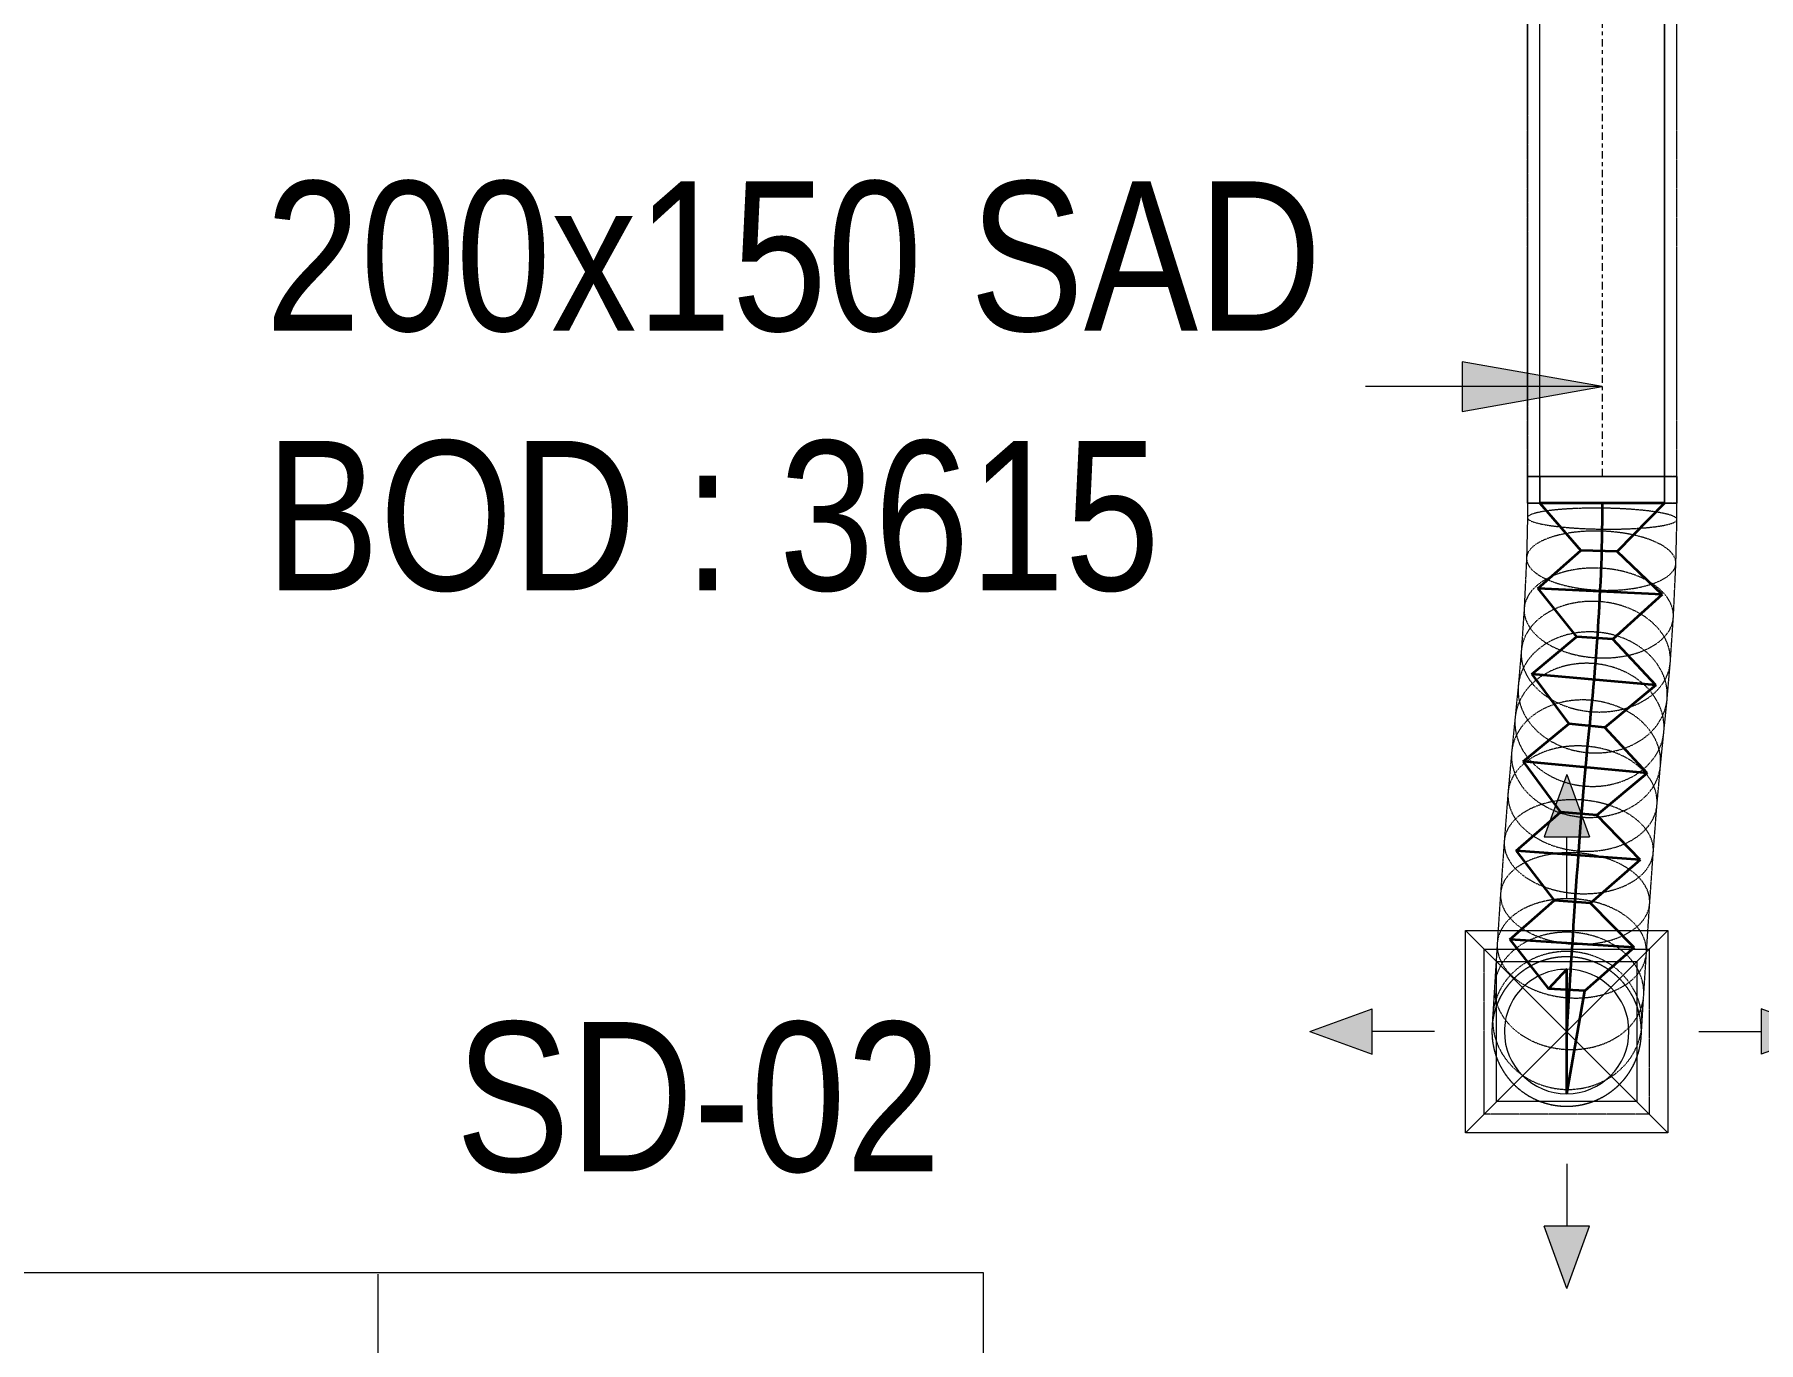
# Model space of a CAD drawing. Header units: inches. Extents: x -83664 to 20107, y -47222 to 19398.
# Drawn here: x 10045 to 12814, y -36325 to -34224 of the extents above; entities that cross this region are included whole.
import ezdxf

# ---------------------------------------------------------------- set-up
doc = ezdxf.new("R2010")
doc.units = ezdxf.units.IN
doc.header["$MEASUREMENT"] = 0
doc.linetypes.add('Center', pattern=[29.999999, 12, -6, 6, -6])
doc.linetypes.add('Hidden 0_50', pattern=[1.0584, 0.5292, -0.5292])
for name, color, linetype, lineweight, true_color in [('A-DETL', 7, 'Continuous', 18, 0x00a600), ('M-HVAC-DUCT', 7, 'Continuous', 9, 0xffe97f), ('M-HVAC-DUCT-PATT', 7, 'Continuous', 35, 0x007f00)]:
    doc.layers.add(name, color=color, linetype=linetype, lineweight=lineweight, true_color=true_color)
for name, color, linetype, lineweight in [('A-DETL-GENF', 7, 'Continuous', 9), ('G-ANNO-TEXT', 7, 'Continuous', 9), ('M-HVAC-CDFF', 7, 'Continuous', 9), ('M-HVAC-DUCT-CNTR', 7, 'Center', 9), ('M-HVAC-DUCT-IDEN', 7, 'Continuous', 18)]:
    doc.layers.add(name, color=color, linetype=linetype, lineweight=lineweight)
doc.styles.add('Arial Narrow_21', font='ARIALN.TTF', dxfattribs={"height": 240})

# ---------------------------------------------------------------- blocks, each defined once
blk = doc.blocks.new('GCE-AT-Supply Air Rectangular Diffuser - 225x225-V55-FIRST FLOOR AC CONDITIONING LAYOUT - PART A')
at = {"layer": 'A-DETL-GENF', "true_color": 0xff7f00}
for points in [[(36.4, 312.5), (0, 412.5), (-36.4, 312.5)], [(-312.5, 36.4), (-412.5, 0), (-312.5, -36.4)], [(412.5, 0), (312.5, 36.4), (312.5, -36.4), (338.5, -26.9)], [(36.4, -312.5), (-36.4, -312.5), (0, -412.5)]]:
    blk.add_hatch(color=30, dxfattribs=at).paths.add_polyline_path(points)
at = {"layer": 'A-DETL-GENF', "color": 30, "true_color": 0xff7f00}
for p, q in [((0, 412.5), (-36.4, 312.5)), ((0, 412.5), (36.4, 312.5)), ((-36.4, 312.5), (36.4, 312.5)), ((0, 212.5), (0, 312.5)), ((-162.5, -162.5), (162.5, 162.5)), ((-162.5, 162.5), (162.5, -162.5)), ((-162.5, -162.5), (-162.5, 162.5)), ((-162.5, 162.5), (162.5, 162.5)), ((162.5, 162.5), (162.5, -162.5)), ((-412.5, 0), (-312.5, 36.4)), ((-312.5, -36.4), (-312.5, 36.4)), ((312.5, 36.4), (312.5, -36.4)), ((412.5, 0), (312.5, 36.4)), ((212.5, 0), (312.5, 0)), ((-412.5, 0), (-312.5, -36.4)), ((-212.5, 0), (-312.5, 0)), ((412.5, 0), (312.5, -36.4)), ((162.5, -162.5), (-162.5, -162.5)), ((0, -212.5), (0, -312.5)), ((36.4, -312.5), (-36.4, -312.5)), ((0, -412.5), (-36.4, -312.5)), ((0, -412.5), (36.4, -312.5))]:
    blk.add_line(p, q, dxfattribs=at)
blk = doc.blocks.new('M_Rec to Rnd Transition - Angle - 60 Degree-7670840-FIRST FLOOR AC CONDITIONING LAYOUT - PART A')
at = {"layer": 'M-HVAC-DUCT', "color": 30, "true_color": 0xff7f00}
for p, q in [((0, 100), (43.3, 100)), ((43.3, 100), (0, 100)), ((0, 100), (0, -100)), ((0, -100), (0, 100)), ((43.3, 0), (43.3, 100)), ((43.3, 0), (43.3, 100)), ((43.3, -100), (43.3, 0)), ((43.3, -100), (43.3, 0)), ((0, -100), (43.3, -100)), ((43.3, -100), (0, -100))]:
    blk.add_line(p, q, dxfattribs=at)
blk = doc.blocks.new('M_Rectangular to Round Transition - Angle - 45 Degree-7598641-FIRST FLOOR AC CONDITIONING LAYOUT - PART A')
at = {"layer": 'M-HVAC-DUCT', "color": 30, "true_color": 0xff7f00}
for p, q in [((98623.4, 55249.6), (98623.4, 55474.6)), ((98623.4, 55474.6), (98848.4, 55474.6)), ((98848.4, 55474.6), (98848.4, 55249.6)), ((98848.4, 55249.6), (98623.4, 55249.6))]:
    blk.add_line(p, q, dxfattribs=at)
for start, end in [(90, 180), (0, 90), (180, 270), (270, 0)]:
    blk.add_arc((98735.9, 55362.1), 100, start, end, dxfattribs=at)
blk = doc.blocks.new('TEMW-SMBZ-HO-BM-HVAC-00002_rvt-1-FIRST FLOOR AC CONDITIONING LAYOUT - PART A')
at = {"layer": 'M-HVAC-DUCT', "color": 30, "linetype": 'Hidden 0_50', "true_color": 0xff7f00}
for p, q in [((163899.5, 64680.6), (163899.5, 63438.3)), ((163899.5, 63438.3), (163899.5, 64680.6)), ((164139.5, 63438.3), (164139.5, 64680.6)), ((164139.5, 63438.3), (164139.5, 64680.6)), ((163899.5, 63438.3), (164139.5, 63438.3)), ((164139.5, 63438.3), (163899.5, 63438.3)), ((163899.5, 63438.3), (163899.5, 63395)), ((163899.5, 63395), (163899.5, 63438.3)), ((163899.5, 63438.3), (164139.5, 63438.3)), ((164139.5, 63438.3), (163899.5, 63438.3)), ((164139.5, 63438.3), (164139.5, 63395)), ((164139.5, 63395), (164139.5, 63438.3)), ((163899.5, 63371.9), (163898, 63306.9)), ((163899.5, 63395), (163899.5, 63371.8)), ((164139.5, 63395), (163899.5, 63395)), ((164139.5, 63395), (163899.5, 63395)), ((163899.5, 63395), (164019.5, 63395)), ((163899.5, 63395), (164019.5, 63395)), ((164019.5, 63395), (164139.5, 63395)), ((164019.5, 63395), (164139.5, 63395)), ((164139.5, 63369), (164139.5, 63395)), ((164137.8, 63298.8), (164139.5, 63368.9)), ((163898, 63307.3), (163894.1, 63225.3)), ((164133.8, 63212.5), (164137.8, 63298.4)), ((163894.2, 63226.3), (163889.5, 63157.4)), ((164128.9, 63140.1), (164133.7, 63211.6)), ((163889.6, 63158.6), (163884.7, 63102)), ((164123.7, 63080.7), (164128.8, 63138.9)), ((163884.8, 63103), (163879.6, 63051.2)), ((164118.4, 63027.4), (164123.7, 63079.7)), ((163879.6, 63051.2), (163874.2, 62996.7)), ((164113, 62973.2), (164118.4, 63027.3)), ((163874.1, 62995.9), (163868.3, 62931.2)), ((164107.4, 62910.5), (164113.1, 62974)), ((163868.2, 62930.5), (163862.2, 62852.6)), ((164101.5, 62834.5), (164107.4, 62911.2)), ((163862.1, 62852.3), (163856.3, 62768.7)), ((164095.7, 62752.1), (164101.5, 62834.9)), ((163856.2, 62768.5), (163850.9, 62688.1)), ((164090.4, 62672.5), (164095.7, 62752.3)), ((163850.9, 62688), (163846.6, 62619.6)), ((163829.9, 62414.3), (163829.9, 62679.3)), ((163829.9, 62679.3), (164094.9, 62679.3)), ((164086.1, 62604.5), (164090.4, 62672.6)), ((164094.9, 62679.3), (164094.9, 62414.3)), ((163846.6, 62619.4), (163843.7, 62571.9)), ((164083.2, 62557.3), (164086.1, 62604.7)), ((163843.6, 62571.8), (163842.6, 62554)), ((164082.2, 62539.6), (164083.2, 62557.4)), ((164094.9, 62414.3), (163829.9, 62414.3))]:
    blk.add_line(p, q, dxfattribs=at)
at = {"layer": 'M-HVAC-DUCT', "color": 30, "true_color": 0xff7f00}
for p, q in [((163919.5, 63438.3), (163919.5, 64680.6)), ((163919.5, 63438.3), (163919.5, 64680.6)), ((164119.5, 64680.6), (164119.5, 63438.3)), ((164119.5, 63438.3), (164119.5, 64680.6)), ((164119.5, 63438.3), (163919.5, 63438.3)), ((163919.5, 63438.3), (164119.5, 63438.3))]:
    blk.add_line(p, q, dxfattribs=at)
at = {"layer": 'M-HVAC-DUCT', "color": 30, "linetype": 'Hidden 0_50', "true_color": 0xff7f00}
for start, end in [(90, 180), (357.7842, 177.7842), (0, 90), (177.7842, 357.7842), (180, 270), (270, 0)]:
    blk.add_arc((163962.4, 62546.8), 120, start, end, dxfattribs=at)
for points in [[(164139.5, 63369), (164139.5, 63370.5), (164136.8, 63373.4), (164124.7, 63377.7), (164105.4, 63381.4), (164080.2, 63384.4), (164051, 63386.5), (164019.5, 63387.4), (163988.1, 63387.2), (163958.9, 63385.9), (163933.7, 63383.5), (163914.4, 63380.2), (163902.3, 63376.2), (163899.5, 63373.3), (163899.5, 63371.8)], [(164137.8, 63299), (164137.9, 63303.2), (164135.3, 63311.5), (164123.3, 63323.5), (164104.2, 63334), (164079.2, 63342.5), (164050, 63348.2), (164018.7, 63350.9), (163987.2, 63350.3), (163957.9, 63346.4), (163932.6, 63339.6), (163913.2, 63330.3), (163900.9, 63319.1), (163898, 63310.9), (163898, 63306.8)], [(163899.5, 63371.8), (163899.5, 63370.3), (163902.3, 63367.4), (163914.4, 63363.1), (163933.7, 63359.4), (163958.9, 63356.4), (163988.1, 63354.3), (164019.5, 63353.4), (164051, 63353.6), (164080.2, 63354.9), (164105.4, 63357.3), (164124.7, 63360.6), (164136.8, 63364.6), (164139.5, 63367.5), (164139.5, 63369)], [(164133.8, 63213.4), (164134, 63219.7), (164131.6, 63232.3), (164119.9, 63250.5), (164101.1, 63266.4), (164076.2, 63279.2), (164047.2, 63287.8), (164015.9, 63291.7), (163984.4, 63290.7), (163955, 63284.8), (163929.6, 63274.4), (163909.9, 63260.2), (163897.4, 63243.2), (163894.3, 63230.8), (163894.1, 63224.4)], [(163898, 63306.8), (163897.9, 63302.6), (163900.5, 63294.3), (163912.5, 63282.3), (163931.6, 63271.7), (163956.6, 63263.3), (163985.8, 63257.5), (164017.2, 63254.9), (164048.6, 63255.5), (164077.9, 63259.3), (164103.2, 63266.1), (164122.6, 63275.5), (164134.9, 63286.7), (164137.8, 63294.8), (164137.8, 63299)], [(164129, 63142.3), (164129.2, 63150.1), (164127, 63165.7), (164115.7, 63188), (164097, 63207.5), (164072.4, 63223.1), (164043.5, 63233.7), (164012.2, 63238.4), (163980.8, 63237), (163951.2, 63229.7), (163925.7, 63216.8), (163905.8, 63199.2), (163892.9, 63178.3), (163889.6, 63163), (163889.4, 63155.2)], [(163894.1, 63224.4), (163893.9, 63218.1), (163896.4, 63205.5), (163908, 63187.3), (163926.9, 63171.4), (163951.7, 63158.6), (163980.7, 63150), (164012.1, 63146.1), (164043.5, 63147.1), (164072.9, 63153), (164098.3, 63163.4), (164118, 63177.6), (164130.6, 63194.6), (164133.7, 63207.1), (164133.8, 63213.4)], [(164124, 63084.5), (164124.3, 63092.9), (164122.2, 63110), (164111, 63134.4), (164092.6, 63155.8), (164068.1, 63172.8), (164039.2, 63184.3), (164008, 63189.4), (163976.5, 63187.9), (163946.9, 63179.8), (163921.2, 63165.6), (163901.2, 63146.4), (163888.2, 63123.5), (163884.8, 63106.7), (163884.4, 63098.2)], [(163889.4, 63155.2), (163889.1, 63147.5), (163891.3, 63131.9), (163902.7, 63109.6), (163921.3, 63090), (163945.9, 63074.4), (163974.9, 63063.9), (164006.1, 63059.1), (164037.6, 63060.5), (164067.1, 63067.9), (164092.7, 63080.8), (164112.6, 63098.3), (164125.4, 63119.3), (164128.7, 63134.6), (164129, 63142.3)], [(164118.8, 63032.2), (164119.1, 63040.8), (164117.1, 63058.2), (164105.9, 63082.9), (164087.5, 63104.7), (164063, 63122.1), (164034.2, 63133.7), (164003, 63139), (163971.5, 63137.4), (163941.9, 63129.2), (163916.2, 63114.9), (163896.1, 63095.3), (163883.1, 63072), (163879.6, 63055), (163879.3, 63046.4)], [(163884.4, 63098.2), (163884.1, 63089.8), (163886.2, 63072.7), (163897.4, 63048.3), (163915.9, 63026.9), (163940.4, 63009.9), (163969.2, 62998.4), (164000.4, 62993.3), (164031.9, 62994.8), (164061.5, 63002.9), (164087.2, 63017.1), (164107.2, 63036.3), (164120.2, 63059.3), (164123.6, 63076), (164124, 63084.5)], [(164113.3, 62977.9), (164113.6, 62986.1), (164111.5, 63002.7), (164100.2, 63026.3), (164081.7, 63047.2), (164057.2, 63063.8), (164028.3, 63075), (163997.1, 63080.1), (163965.6, 63078.7), (163936.1, 63071), (163910.4, 63057.3), (163890.4, 63038.7), (163877.5, 63016.5), (163874.1, 63000.2), (163873.8, 62992)], [(163879.3, 63046.4), (163878.9, 63037.8), (163881, 63020.4), (163892.2, 62995.6), (163910.6, 62973.8), (163935, 62956.5), (163963.9, 62944.8), (163995.1, 62939.6), (164026.6, 62941.1), (164056.2, 62949.3), (164081.9, 62963.7), (164101.9, 62983.2), (164115, 63006.6), (164118.4, 63023.6), (164118.8, 63032.2)], [(164107.6, 62914), (164107.8, 62921.3), (164105.5, 62936.2), (164094, 62957.4), (164075.3, 62976.2), (164050.7, 62991.2), (164021.7, 63001.4), (163990.4, 63006.1), (163959, 63005), (163929.5, 62998.1), (163904, 62986), (163884.2, 62969.5), (163871.5, 62949.6), (163868.3, 62935.1), (163868.1, 62927.7)], [(163873.8, 62992), (163873.5, 62983.8), (163875.7, 62967.2), (163887, 62943.6), (163905.5, 62922.7), (163930, 62906.1), (163958.9, 62894.9), (163990.1, 62889.8), (164021.6, 62891.2), (164051.1, 62899), (164076.8, 62912.6), (164096.7, 62931.2), (164109.7, 62953.4), (164113, 62969.7), (164113.3, 62977.9)], [(164101.6, 62837), (164101.8, 62843.6), (164099.4, 62856.8), (164087.7, 62875.9), (164068.8, 62892.7), (164044.1, 62906.1), (164015, 62915.3), (163983.7, 62919.6), (163952.3, 62918.8), (163922.9, 62912.8), (163897.5, 62902), (163877.8, 62887.3), (163865.3, 62869.7), (163862.2, 62856.7), (163862, 62850.1)], [(163868.1, 62927.7), (163867.8, 62920.4), (163870.1, 62905.5), (163881.6, 62884.2), (163900.3, 62865.5), (163925, 62850.5), (163954, 62840.3), (163985.2, 62835.6), (164016.7, 62836.7), (164046.1, 62843.5), (164071.6, 62855.6), (164091.4, 62872.2), (164104.2, 62892), (164107.4, 62906.6), (164107.6, 62914)], [(163862, 62850.1), (163861.9, 62843.6), (163864.3, 62830.3), (163876, 62811.3), (163894.8, 62794.5), (163919.6, 62781), (163948.6, 62771.8), (163979.9, 62767.5), (164011.4, 62768.4), (164040.8, 62774.4), (164066.2, 62785.1), (164085.8, 62799.8), (164098.4, 62817.5), (164101.5, 62830.5), (164101.6, 62837)], [(164095.8, 62754.2), (164095.9, 62760.6), (164093.5, 62773.6), (164081.8, 62792.1), (164062.9, 62808.4), (164038.1, 62821.5), (164009, 62830.4), (163977.7, 62834.5), (163946.3, 62833.6), (163916.9, 62827.8), (163891.5, 62817.3), (163871.9, 62802.9), (163859.4, 62785.7), (163856.3, 62773), (163856.2, 62766.6)], [(163856.2, 62766.6), (163856, 62760.2), (163858.5, 62747.3), (163870.1, 62728.8), (163889, 62712.4), (163913.8, 62699.4), (163942.9, 62690.5), (163974.2, 62686.3), (164005.6, 62687.2), (164035, 62693.1), (164060.4, 62703.6), (164080, 62717.9), (164092.6, 62735.2), (164095.6, 62747.8), (164095.8, 62754.2)], [(164090.5, 62674.5), (164090.7, 62681.5), (164088.3, 62695.5), (164076.7, 62715.4), (164057.9, 62733), (164033.2, 62747), (164004.1, 62756.5), (163972.8, 62760.7), (163941.4, 62759.5), (163911.9, 62752.9), (163886.5, 62741.3), (163866.8, 62725.6), (163854.1, 62706.7), (163851, 62693), (163850.8, 62686.1)], [(164086.2, 62606.8), (164086.5, 62615), (164084.3, 62631.5), (164072.9, 62655), (164054.3, 62675.6), (164029.7, 62691.8), (164000.7, 62702.6), (163969.4, 62707.2), (163938, 62705.4), (163908.4, 62697.1), (163882.8, 62683.1), (163862.9, 62664.3), (163850, 62641.8), (163846.7, 62625.6), (163846.5, 62617.3)], [(163850.8, 62686.1), (163850.6, 62679.1), (163853, 62665.1), (163864.6, 62645.1), (163883.4, 62627.6), (163908.2, 62613.6), (163937.2, 62604.1), (163968.5, 62599.9), (163999.9, 62601.1), (164029.4, 62607.7), (164054.8, 62619.3), (164074.5, 62635), (164087.2, 62653.8), (164090.3, 62667.6), (164090.5, 62674.5)], [(164082.3, 62542.2), (164082.7, 62552.6), (164080.7, 62573.7), (164069.8, 62603.4), (164051.5, 62629.2), (164027.1, 62649.5), (163998.3, 62662.7), (163967.1, 62668.1), (163935.5, 62665.2), (163905.8, 62654.2), (163879.9, 62635.9), (163859.7, 62611.5), (163846.4, 62582.7), (163842.9, 62561.9), (163842.5, 62551.4)], [(164083.3, 62559.7), (164083.7, 62569.4), (164081.6, 62588.8), (164070.5, 62616.3), (164052.1, 62640.3), (164027.7, 62659.1), (163998.8, 62671.5), (163967.6, 62676.5), (163936, 62674), (163906.4, 62664), (163880.6, 62647.2), (163860.5, 62624.8), (163847.4, 62598.3), (163843.9, 62579.1), (163843.5, 62569.4)], [(163846.5, 62617.3), (163846.2, 62609.1), (163848.4, 62592.6), (163859.8, 62569.1), (163878.4, 62548.5), (163903, 62532.3), (163932, 62521.5), (163963.2, 62516.9), (163994.7, 62518.8), (164024.3, 62527), (164049.9, 62541), (164069.8, 62559.8), (164082.7, 62582.3), (164085.9, 62598.5), (164086.2, 62606.8)], [(163843.5, 62569.4), (163843.2, 62559.8), (163845.2, 62540.4), (163856.3, 62512.9), (163874.8, 62488.9), (163899.2, 62470.1), (163928.1, 62457.7), (163959.3, 62452.6), (163990.8, 62455.2), (164020.5, 62465.2), (164046.3, 62482), (164066.4, 62504.4), (164079.5, 62530.9), (164083, 62550.1), (164083.3, 62559.7)], [(163842.5, 62551.4), (163842.1, 62541), (163844, 62519.9), (163855, 62490.2), (163873.3, 62464.4), (163897.7, 62444.1), (163926.4, 62430.9), (163957.7, 62425.5), (163989.2, 62428.4), (164019, 62439.4), (164044.8, 62457.7), (164065.1, 62482.1), (164078.3, 62510.9), (164081.9, 62531.7), (164082.3, 62542.2)]]:
    blk.add_open_spline(points, degree=3, dxfattribs=at)
at = {"layer": 'M-HVAC-DUCT-CNTR', "color": 30, "true_color": 0xff7f00}
blk.add_line((164019.5, 64680.6), (164019.5, 63438.3), dxfattribs=at)
at = {"layer": 'M-HVAC-DUCT-CNTR', "color": 30, "linetype": 'Continuous', "lineweight": 35, "true_color": 0xff7f00}
blk.add_open_spline([(164019.5, 63395), (164019.5, 63317.6), (164008.9, 63108.8), (163986.9, 62963.8), (163962.4, 62546.8), (163962.4, 62546.8)], degree=3, knots=[0, 0, 0, 0, 0.762171, 2.114466, 4.019155, 4.019155, 4.019155, 4.019155], dxfattribs=at)
at = {"layer": 'M-HVAC-DUCT-PATT', "color": 30, "true_color": 0xff7f00}
for p, q in [((163919.5, 63395), (163985.2, 63319.1)), ((164119.5, 63395), (163919.5, 63395)), ((164119.5, 63395), (163919.5, 63395)), ((164119.5, 63395), (164043.4, 63317.4)), ((163916, 63258.3), (163985.2, 63319.1)), ((164043.4, 63317.4), (163985.2, 63319.1)), ((164115.7, 63248.6), (164043.4, 63317.4)), ((163916, 63258.3), (163978.2, 63180.8)), ((164115.7, 63248.6), (163916, 63258.3)), ((164115.7, 63248.6), (163916, 63258.3)), ((164115.7, 63248.6), (164036.3, 63176.8)), ((163906.5, 63120.8), (163978.2, 63180.8)), ((164036.3, 63176.8), (163978.2, 63180.8)), ((164105.7, 63103.1), (164036.3, 63176.8)), ((163906.5, 63120.8), (163965.7, 63040.7)), ((164105.7, 63103.1), (163906.5, 63120.8)), ((164105.7, 63103.1), (163906.5, 63120.8)), ((164105.7, 63103.1), (164023.7, 63034.8)), ((163892.7, 62980.2), (163965.7, 63040.7)), ((164023.7, 63034.8), (163965.7, 63040.7)), ((164091.8, 62961.6), (164023.7, 63034.8)), ((163892.7, 62980.2), (163952.7, 62898.8)), ((164091.8, 62961.6), (163892.7, 62980.2)), ((164091.8, 62961.6), (163892.7, 62980.2)), ((164091.8, 62961.6), (164010.8, 62894.2)), ((163881.1, 62836.9), (163952.7, 62898.8)), ((164010.8, 62894.2), (163952.7, 62898.8)), ((164080.6, 62822.4), (164010.8, 62894.2)), ((163881.1, 62836.9), (163942.4, 62757.1)), ((164080.6, 62822.4), (163881.1, 62836.9)), ((164080.6, 62822.4), (163881.1, 62836.9)), ((164080.6, 62822.4), (164000.5, 62753.1)), ((163871.4, 62694.7), (163942.4, 62757.1)), ((164000.5, 62753.1), (163942.4, 62757.1)), ((164071, 62681.8), (164000.5, 62753.1)), ((163871.4, 62694.7), (163933.2, 62615.6)), ((164071, 62681.8), (163871.4, 62694.7)), ((164071, 62681.8), (163871.4, 62694.7)), ((164071, 62681.8), (163991.4, 62612)), ((163962.4, 62646.8), (163933.2, 62615.6)), ((163962.4, 62446.8), (163962.4, 62646.8)), ((163991.4, 62612), (163933.2, 62615.6)), ((163962.4, 62446.8), (163991.4, 62612))]:
    blk.add_line(p, q, dxfattribs=at)
at = {"layer": 'M-HVAC-CDFF', "color": 6, "linetype": 'Hidden 0_50', "lineweight": 9, "true_color": 0xff00ff}
blk.add_blockref('GCE-AT-Supply Air Rectangular Diffuser - 225x225-V55-FIRST FLOOR AC CONDITIONING LAYOUT - PART A', (163962.4, 62546.8), dxfattribs=at)
at = {"layer": 'M-HVAC-DUCT', "color": 6, "linetype": 'Hidden 0_50', "lineweight": 9, "true_color": 0xff00ff}
for name, p, rotation in [('M_Rec to Rnd Transition - Angle - 60 Degree-7670840-FIRST FLOOR AC CONDITIONING LAYOUT - PART A', (164019.5, 63438.3), 270), ('M_Rectangular to Round Transition - Angle - 45 Degree-7598641-FIRST FLOOR AC CONDITIONING LAYOUT - PART A', (262698.3, 117908.9), 180)]:
    blk.add_blockref(name, p, dxfattribs=dict(at, rotation=rotation))
blk = doc.blocks.new('TEMW-SMBZ-HO-BM-HVAC-00002_rvt-2-FIRST FLOOR AC CONDITIONING LAYOUT - PART A')
at = {"layer": 'M-HVAC-DUCT', "color": 30, "linetype": 'Hidden 0_50', "true_color": 0xff7f00}
for p, q in [((163899.5, 64680.6), (163899.5, 63438.3)), ((163899.5, 63438.3), (163899.5, 64680.6)), ((164139.5, 63438.3), (164139.5, 64680.6)), ((164139.5, 63438.3), (164139.5, 64680.6)), ((163899.5, 63438.3), (164139.5, 63438.3)), ((164139.5, 63438.3), (163899.5, 63438.3)), ((163899.5, 63438.3), (163899.5, 63395)), ((163899.5, 63395), (163899.5, 63438.3)), ((163899.5, 63438.3), (164139.5, 63438.3)), ((164139.5, 63438.3), (163899.5, 63438.3)), ((164139.5, 63438.3), (164139.5, 63395)), ((164139.5, 63395), (164139.5, 63438.3)), ((163899.5, 63371.9), (163898, 63306.9)), ((163899.5, 63395), (163899.5, 63371.8)), ((164139.5, 63395), (163899.5, 63395)), ((164139.5, 63395), (163899.5, 63395)), ((163899.5, 63395), (164019.5, 63395)), ((163899.5, 63395), (164019.5, 63395)), ((164019.5, 63395), (164139.5, 63395)), ((164019.5, 63395), (164139.5, 63395)), ((164139.5, 63369), (164139.5, 63395)), ((164137.8, 63298.8), (164139.5, 63368.9)), ((163898, 63307.3), (163894.1, 63225.3)), ((164133.8, 63212.5), (164137.8, 63298.4)), ((163894.2, 63226.3), (163889.5, 63157.4)), ((164128.9, 63140.1), (164133.7, 63211.6)), ((163889.6, 63158.6), (163884.7, 63102)), ((164123.7, 63080.7), (164128.8, 63138.9)), ((163884.8, 63103), (163879.6, 63051.2)), ((164118.4, 63027.4), (164123.7, 63079.7)), ((163879.6, 63051.2), (163874.2, 62996.7)), ((164113, 62973.2), (164118.4, 63027.3)), ((163874.1, 62995.9), (163868.3, 62931.2)), ((164107.4, 62910.5), (164113.1, 62974)), ((163868.2, 62930.5), (163862.2, 62852.6)), ((164101.5, 62834.5), (164107.4, 62911.2)), ((163862.1, 62852.3), (163856.3, 62768.7)), ((164095.7, 62752.1), (164101.5, 62834.9)), ((163856.2, 62768.5), (163850.9, 62688.1)), ((164090.4, 62672.5), (164095.7, 62752.3)), ((163850.9, 62688), (163846.6, 62619.6)), ((163829.9, 62414.3), (163829.9, 62679.3)), ((163829.9, 62679.3), (164094.9, 62679.3)), ((164086.1, 62604.5), (164090.4, 62672.6)), ((164094.9, 62679.3), (164094.9, 62414.3)), ((163846.6, 62619.4), (163843.7, 62571.9)), ((164083.2, 62557.3), (164086.1, 62604.7)), ((163843.6, 62571.8), (163842.6, 62554)), ((164082.2, 62539.6), (164083.2, 62557.4)), ((164094.9, 62414.3), (163829.9, 62414.3))]:
    blk.add_line(p, q, dxfattribs=at)
at = {"layer": 'M-HVAC-DUCT', "color": 30, "true_color": 0xff7f00}
for p, q in [((163919.5, 63438.3), (163919.5, 64680.6)), ((163919.5, 63438.3), (163919.5, 64680.6)), ((164119.5, 64680.6), (164119.5, 63438.3)), ((164119.5, 63438.3), (164119.5, 64680.6)), ((164119.5, 63438.3), (163919.5, 63438.3)), ((163919.5, 63438.3), (164119.5, 63438.3))]:
    blk.add_line(p, q, dxfattribs=at)
at = {"layer": 'M-HVAC-DUCT', "color": 30, "linetype": 'Hidden 0_50', "true_color": 0xff7f00}
for start, end in [(90, 180), (357.7842, 177.7842), (0, 90), (177.7842, 357.7842), (180, 270), (270, 0)]:
    blk.add_arc((163962.4, 62546.8), 120, start, end, dxfattribs=at)
for points in [[(164139.5, 63369), (164139.5, 63370.5), (164136.8, 63373.4), (164124.7, 63377.7), (164105.4, 63381.4), (164080.2, 63384.4), (164051, 63386.5), (164019.5, 63387.4), (163988.1, 63387.2), (163958.9, 63385.9), (163933.7, 63383.5), (163914.4, 63380.2), (163902.3, 63376.2), (163899.5, 63373.3), (163899.5, 63371.8)], [(164137.8, 63299), (164137.9, 63303.2), (164135.3, 63311.5), (164123.3, 63323.5), (164104.2, 63334), (164079.2, 63342.5), (164050, 63348.2), (164018.7, 63350.9), (163987.2, 63350.3), (163957.9, 63346.4), (163932.6, 63339.6), (163913.2, 63330.3), (163900.9, 63319.1), (163898, 63310.9), (163898, 63306.8)], [(163899.5, 63371.8), (163899.5, 63370.3), (163902.3, 63367.4), (163914.4, 63363.1), (163933.7, 63359.4), (163958.9, 63356.4), (163988.1, 63354.3), (164019.5, 63353.4), (164051, 63353.6), (164080.2, 63354.9), (164105.4, 63357.3), (164124.7, 63360.6), (164136.8, 63364.6), (164139.5, 63367.5), (164139.5, 63369)], [(164133.8, 63213.4), (164134, 63219.7), (164131.6, 63232.3), (164119.9, 63250.5), (164101.1, 63266.4), (164076.2, 63279.2), (164047.2, 63287.8), (164015.9, 63291.7), (163984.4, 63290.7), (163955, 63284.8), (163929.6, 63274.4), (163909.9, 63260.2), (163897.4, 63243.2), (163894.3, 63230.8), (163894.1, 63224.4)], [(163898, 63306.8), (163897.9, 63302.6), (163900.5, 63294.3), (163912.5, 63282.3), (163931.6, 63271.7), (163956.6, 63263.3), (163985.8, 63257.5), (164017.2, 63254.9), (164048.6, 63255.5), (164077.9, 63259.3), (164103.2, 63266.1), (164122.6, 63275.5), (164134.9, 63286.7), (164137.8, 63294.8), (164137.8, 63299)], [(164129, 63142.3), (164129.2, 63150.1), (164127, 63165.7), (164115.7, 63188), (164097, 63207.5), (164072.4, 63223.1), (164043.5, 63233.7), (164012.2, 63238.4), (163980.8, 63237), (163951.2, 63229.7), (163925.7, 63216.8), (163905.8, 63199.2), (163892.9, 63178.3), (163889.6, 63163), (163889.4, 63155.2)], [(163894.1, 63224.4), (163893.9, 63218.1), (163896.4, 63205.5), (163908, 63187.3), (163926.9, 63171.4), (163951.7, 63158.6), (163980.7, 63150), (164012.1, 63146.1), (164043.5, 63147.1), (164072.9, 63153), (164098.3, 63163.4), (164118, 63177.6), (164130.6, 63194.6), (164133.7, 63207.1), (164133.8, 63213.4)], [(164124, 63084.5), (164124.3, 63092.9), (164122.2, 63110), (164111, 63134.4), (164092.6, 63155.8), (164068.1, 63172.8), (164039.2, 63184.3), (164008, 63189.4), (163976.5, 63187.9), (163946.9, 63179.8), (163921.2, 63165.6), (163901.2, 63146.4), (163888.2, 63123.5), (163884.8, 63106.7), (163884.4, 63098.2)], [(163889.4, 63155.2), (163889.1, 63147.5), (163891.3, 63131.9), (163902.7, 63109.6), (163921.3, 63090), (163945.9, 63074.4), (163974.9, 63063.9), (164006.1, 63059.1), (164037.6, 63060.5), (164067.1, 63067.9), (164092.7, 63080.8), (164112.6, 63098.3), (164125.4, 63119.3), (164128.7, 63134.6), (164129, 63142.3)], [(164118.8, 63032.2), (164119.1, 63040.8), (164117.1, 63058.2), (164105.9, 63082.9), (164087.5, 63104.7), (164063, 63122.1), (164034.2, 63133.7), (164003, 63139), (163971.5, 63137.4), (163941.9, 63129.2), (163916.2, 63114.9), (163896.1, 63095.3), (163883.1, 63072), (163879.6, 63055), (163879.3, 63046.4)], [(163884.4, 63098.2), (163884.1, 63089.8), (163886.2, 63072.7), (163897.4, 63048.3), (163915.9, 63026.9), (163940.4, 63009.9), (163969.2, 62998.4), (164000.4, 62993.3), (164031.9, 62994.8), (164061.5, 63002.9), (164087.2, 63017.1), (164107.2, 63036.3), (164120.2, 63059.3), (164123.6, 63076), (164124, 63084.5)], [(164113.3, 62977.9), (164113.6, 62986.1), (164111.5, 63002.7), (164100.2, 63026.3), (164081.7, 63047.2), (164057.2, 63063.8), (164028.3, 63075), (163997.1, 63080.1), (163965.6, 63078.7), (163936.1, 63071), (163910.4, 63057.3), (163890.4, 63038.7), (163877.5, 63016.5), (163874.1, 63000.2), (163873.8, 62992)], [(163879.3, 63046.4), (163878.9, 63037.8), (163881, 63020.4), (163892.2, 62995.6), (163910.6, 62973.8), (163935, 62956.5), (163963.9, 62944.8), (163995.1, 62939.6), (164026.6, 62941.1), (164056.2, 62949.3), (164081.9, 62963.7), (164101.9, 62983.2), (164115, 63006.6), (164118.4, 63023.6), (164118.8, 63032.2)], [(164107.6, 62914), (164107.8, 62921.3), (164105.5, 62936.2), (164094, 62957.4), (164075.3, 62976.2), (164050.7, 62991.2), (164021.7, 63001.4), (163990.4, 63006.1), (163959, 63005), (163929.5, 62998.1), (163904, 62986), (163884.2, 62969.5), (163871.5, 62949.6), (163868.3, 62935.1), (163868.1, 62927.7)], [(163873.8, 62992), (163873.5, 62983.8), (163875.7, 62967.2), (163887, 62943.6), (163905.5, 62922.7), (163930, 62906.1), (163958.9, 62894.9), (163990.1, 62889.8), (164021.6, 62891.2), (164051.1, 62899), (164076.8, 62912.6), (164096.7, 62931.2), (164109.7, 62953.4), (164113, 62969.7), (164113.3, 62977.9)], [(164101.6, 62837), (164101.8, 62843.6), (164099.4, 62856.8), (164087.7, 62875.9), (164068.8, 62892.7), (164044.1, 62906.1), (164015, 62915.3), (163983.7, 62919.6), (163952.3, 62918.8), (163922.9, 62912.8), (163897.5, 62902), (163877.8, 62887.3), (163865.3, 62869.7), (163862.2, 62856.7), (163862, 62850.1)], [(163868.1, 62927.7), (163867.8, 62920.4), (163870.1, 62905.5), (163881.6, 62884.2), (163900.3, 62865.5), (163925, 62850.5), (163954, 62840.3), (163985.2, 62835.6), (164016.7, 62836.7), (164046.1, 62843.5), (164071.6, 62855.6), (164091.4, 62872.2), (164104.2, 62892), (164107.4, 62906.6), (164107.6, 62914)], [(163862, 62850.1), (163861.9, 62843.6), (163864.3, 62830.3), (163876, 62811.3), (163894.8, 62794.5), (163919.6, 62781), (163948.6, 62771.8), (163979.9, 62767.5), (164011.4, 62768.4), (164040.8, 62774.4), (164066.2, 62785.1), (164085.8, 62799.8), (164098.4, 62817.5), (164101.5, 62830.5), (164101.6, 62837)], [(164095.8, 62754.2), (164095.9, 62760.6), (164093.5, 62773.6), (164081.8, 62792.1), (164062.9, 62808.4), (164038.1, 62821.5), (164009, 62830.4), (163977.7, 62834.5), (163946.3, 62833.6), (163916.9, 62827.8), (163891.5, 62817.3), (163871.9, 62802.9), (163859.4, 62785.7), (163856.3, 62773), (163856.2, 62766.6)], [(163856.2, 62766.6), (163856, 62760.2), (163858.5, 62747.3), (163870.1, 62728.8), (163889, 62712.4), (163913.8, 62699.4), (163942.9, 62690.5), (163974.2, 62686.3), (164005.6, 62687.2), (164035, 62693.1), (164060.4, 62703.6), (164080, 62717.9), (164092.6, 62735.2), (164095.6, 62747.8), (164095.8, 62754.2)], [(164090.5, 62674.5), (164090.7, 62681.5), (164088.3, 62695.5), (164076.7, 62715.4), (164057.9, 62733), (164033.2, 62747), (164004.1, 62756.5), (163972.8, 62760.7), (163941.4, 62759.5), (163911.9, 62752.9), (163886.5, 62741.3), (163866.8, 62725.6), (163854.1, 62706.7), (163851, 62693), (163850.8, 62686.1)], [(164086.2, 62606.8), (164086.5, 62615), (164084.3, 62631.5), (164072.9, 62655), (164054.3, 62675.6), (164029.7, 62691.8), (164000.7, 62702.6), (163969.4, 62707.2), (163938, 62705.4), (163908.4, 62697.1), (163882.8, 62683.1), (163862.9, 62664.3), (163850, 62641.8), (163846.7, 62625.6), (163846.5, 62617.3)], [(163850.8, 62686.1), (163850.6, 62679.1), (163853, 62665.1), (163864.6, 62645.1), (163883.4, 62627.6), (163908.2, 62613.6), (163937.2, 62604.1), (163968.5, 62599.9), (163999.9, 62601.1), (164029.4, 62607.7), (164054.8, 62619.3), (164074.5, 62635), (164087.2, 62653.8), (164090.3, 62667.6), (164090.5, 62674.5)], [(164082.3, 62542.2), (164082.7, 62552.6), (164080.7, 62573.7), (164069.8, 62603.4), (164051.5, 62629.2), (164027.1, 62649.5), (163998.3, 62662.7), (163967.1, 62668.1), (163935.5, 62665.2), (163905.8, 62654.2), (163879.9, 62635.9), (163859.7, 62611.5), (163846.4, 62582.7), (163842.9, 62561.9), (163842.5, 62551.4)], [(164083.3, 62559.7), (164083.7, 62569.4), (164081.6, 62588.8), (164070.5, 62616.3), (164052.1, 62640.3), (164027.7, 62659.1), (163998.8, 62671.5), (163967.6, 62676.5), (163936, 62674), (163906.4, 62664), (163880.6, 62647.2), (163860.5, 62624.8), (163847.4, 62598.3), (163843.9, 62579.1), (163843.5, 62569.4)], [(163846.5, 62617.3), (163846.2, 62609.1), (163848.4, 62592.6), (163859.8, 62569.1), (163878.4, 62548.5), (163903, 62532.3), (163932, 62521.5), (163963.2, 62516.9), (163994.7, 62518.8), (164024.3, 62527), (164049.9, 62541), (164069.8, 62559.8), (164082.7, 62582.3), (164085.9, 62598.5), (164086.2, 62606.8)], [(163843.5, 62569.4), (163843.2, 62559.8), (163845.2, 62540.4), (163856.3, 62512.9), (163874.8, 62488.9), (163899.2, 62470.1), (163928.1, 62457.7), (163959.3, 62452.6), (163990.8, 62455.2), (164020.5, 62465.2), (164046.3, 62482), (164066.4, 62504.4), (164079.5, 62530.9), (164083, 62550.1), (164083.3, 62559.7)], [(163842.5, 62551.4), (163842.1, 62541), (163844, 62519.9), (163855, 62490.2), (163873.3, 62464.4), (163897.7, 62444.1), (163926.4, 62430.9), (163957.7, 62425.5), (163989.2, 62428.4), (164019, 62439.4), (164044.8, 62457.7), (164065.1, 62482.1), (164078.3, 62510.9), (164081.9, 62531.7), (164082.3, 62542.2)]]:
    blk.add_open_spline(points, degree=3, dxfattribs=at)
at = {"layer": 'M-HVAC-DUCT-CNTR', "color": 30, "true_color": 0xff7f00}
blk.add_line((164019.5, 64680.6), (164019.5, 63438.3), dxfattribs=at)
at = {"layer": 'M-HVAC-DUCT-CNTR', "color": 30, "linetype": 'Continuous', "lineweight": 35, "true_color": 0xff7f00}
blk.add_open_spline([(164019.5, 63395), (164019.5, 63317.6), (164008.9, 63108.8), (163986.9, 62963.8), (163962.4, 62546.8), (163962.4, 62546.8)], degree=3, knots=[0, 0, 0, 0, 0.762171, 2.114466, 4.019155, 4.019155, 4.019155, 4.019155], dxfattribs=at)
at = {"layer": 'M-HVAC-DUCT-PATT', "color": 30, "true_color": 0xff7f00}
for p, q in [((163919.5, 63395), (163985.2, 63319.1)), ((164119.5, 63395), (163919.5, 63395)), ((164119.5, 63395), (163919.5, 63395)), ((164119.5, 63395), (164043.4, 63317.4)), ((163916, 63258.3), (163985.2, 63319.1)), ((164043.4, 63317.4), (163985.2, 63319.1)), ((164115.7, 63248.6), (164043.4, 63317.4)), ((163916, 63258.3), (163978.2, 63180.8)), ((164115.7, 63248.6), (163916, 63258.3)), ((164115.7, 63248.6), (163916, 63258.3)), ((164115.7, 63248.6), (164036.3, 63176.8)), ((163906.5, 63120.8), (163978.2, 63180.8)), ((164036.3, 63176.8), (163978.2, 63180.8)), ((164105.7, 63103.1), (164036.3, 63176.8)), ((163906.5, 63120.8), (163965.7, 63040.7)), ((164105.7, 63103.1), (163906.5, 63120.8)), ((164105.7, 63103.1), (163906.5, 63120.8)), ((164105.7, 63103.1), (164023.7, 63034.8)), ((163892.7, 62980.2), (163965.7, 63040.7)), ((164023.7, 63034.8), (163965.7, 63040.7)), ((164091.8, 62961.6), (164023.7, 63034.8)), ((163892.7, 62980.2), (163952.7, 62898.8)), ((164091.8, 62961.6), (163892.7, 62980.2)), ((164091.8, 62961.6), (163892.7, 62980.2)), ((164091.8, 62961.6), (164010.8, 62894.2)), ((163881.1, 62836.9), (163952.7, 62898.8)), ((164010.8, 62894.2), (163952.7, 62898.8)), ((164080.6, 62822.4), (164010.8, 62894.2)), ((163881.1, 62836.9), (163942.4, 62757.1)), ((164080.6, 62822.4), (163881.1, 62836.9)), ((164080.6, 62822.4), (163881.1, 62836.9)), ((164080.6, 62822.4), (164000.5, 62753.1)), ((163871.4, 62694.7), (163942.4, 62757.1)), ((164000.5, 62753.1), (163942.4, 62757.1)), ((164071, 62681.8), (164000.5, 62753.1)), ((163871.4, 62694.7), (163933.2, 62615.6)), ((164071, 62681.8), (163871.4, 62694.7)), ((164071, 62681.8), (163871.4, 62694.7)), ((164071, 62681.8), (163991.4, 62612)), ((163962.4, 62646.8), (163933.2, 62615.6)), ((163962.4, 62446.8), (163962.4, 62646.8)), ((163991.4, 62612), (163933.2, 62615.6)), ((163962.4, 62446.8), (163991.4, 62612))]:
    blk.add_line(p, q, dxfattribs=at)
at = {"layer": 'M-HVAC-CDFF', "color": 6, "linetype": 'Hidden 0_50', "lineweight": 9, "true_color": 0xff00ff}
blk.add_blockref('GCE-AT-Supply Air Rectangular Diffuser - 225x225-V55-FIRST FLOOR AC CONDITIONING LAYOUT - PART A', (163962.4, 62546.8), dxfattribs=at)
at = {"layer": 'M-HVAC-DUCT', "color": 6, "linetype": 'Hidden 0_50', "lineweight": 9, "true_color": 0xff00ff}
for name, p, rotation in [('M_Rec to Rnd Transition - Angle - 60 Degree-7670840-FIRST FLOOR AC CONDITIONING LAYOUT - PART A', (164019.5, 63438.3), 270), ('M_Rectangular to Round Transition - Angle - 45 Degree-7598641-FIRST FLOOR AC CONDITIONING LAYOUT - PART A', (262698.3, 117908.9), 180)]:
    blk.add_blockref(name, p, dxfattribs=dict(at, rotation=rotation))

msp = doc.modelspace()

# ---------------------------------------------------------------- hatches: boundary and pattern name
at = {"layer": 'M-HVAC-DUCT-IDEN', "lineweight": 9}
msp.add_hatch(color=256, dxfattribs=at).paths.add_polyline_path([(12562.9, -34789.8), (12337.9, -34750.1), (12337.9, -34829.5)])

# ---------------------------------------------------------------- linework, layer by layer
at = {"layer": 'A-DETL', "color": 7, "lineweight": 9}
msp.add_line((10596.5, -36215), (10596.5, -37215), dxfattribs=at)
at = {"layer": 'G-ANNO-TEXT', "flags": 128}
msp.add_lwpolyline([(9384.5, -36212.1), (11568.5, -36212.1), (11568.5, -37196.1), (9384.5, -37196.1)], close=True, dxfattribs=at)
at = {"layer": 'M-HVAC-DUCT-IDEN', "lineweight": 9}
for p, q in [((12562.9, -34789.8), (12337.9, -34750.1)), ((12337.9, -34750.1), (12337.9, -34829.5)), ((12562.9, -34789.8), (12182.9, -34789.8)), ((12337.9, -34829.5), (12562.9, -34789.8))]:
    msp.add_line(p, q, dxfattribs=at)

# ---------------------------------------------------------------- block references
at = {"lineweight": 5}
for name in ['TEMW-SMBZ-HO-BM-HVAC-00002_rvt-1-FIRST FLOOR AC CONDITIONING LAYOUT - PART A', 'TEMW-SMBZ-HO-BM-HVAC-00002_rvt-2-FIRST FLOOR AC CONDITIONING LAYOUT - PART A']:
    msp.add_blockref(name, (-151456.7, -98372.2), dxfattribs=at)

# ---------------------------------------------------------------- texts
at = {"layer": 'G-ANNO-TEXT', "insert": (10721.7, -35810.1), "char_height": 240, "width": 986.076, "attachment_point": 1, "style": 'Arial Narrow_21'}
msp.add_mtext('SD-02', dxfattribs=at)
at = {"layer": 'M-HVAC-DUCT-IDEN', "lineweight": 9, "char_height": 240, "attachment_point": 1, "style": 'Arial Narrow_21'}
for s, insert, width in [('200x150 SAD', (10415.9, -34460.2), 2128.48), ('BOD : 3615', (10415.9, -34876.9), 1803.797)]:
    msp.add_mtext(s, dxfattribs=dict(at, insert=insert, width=width))

doc.saveas('drawing.dxf')
